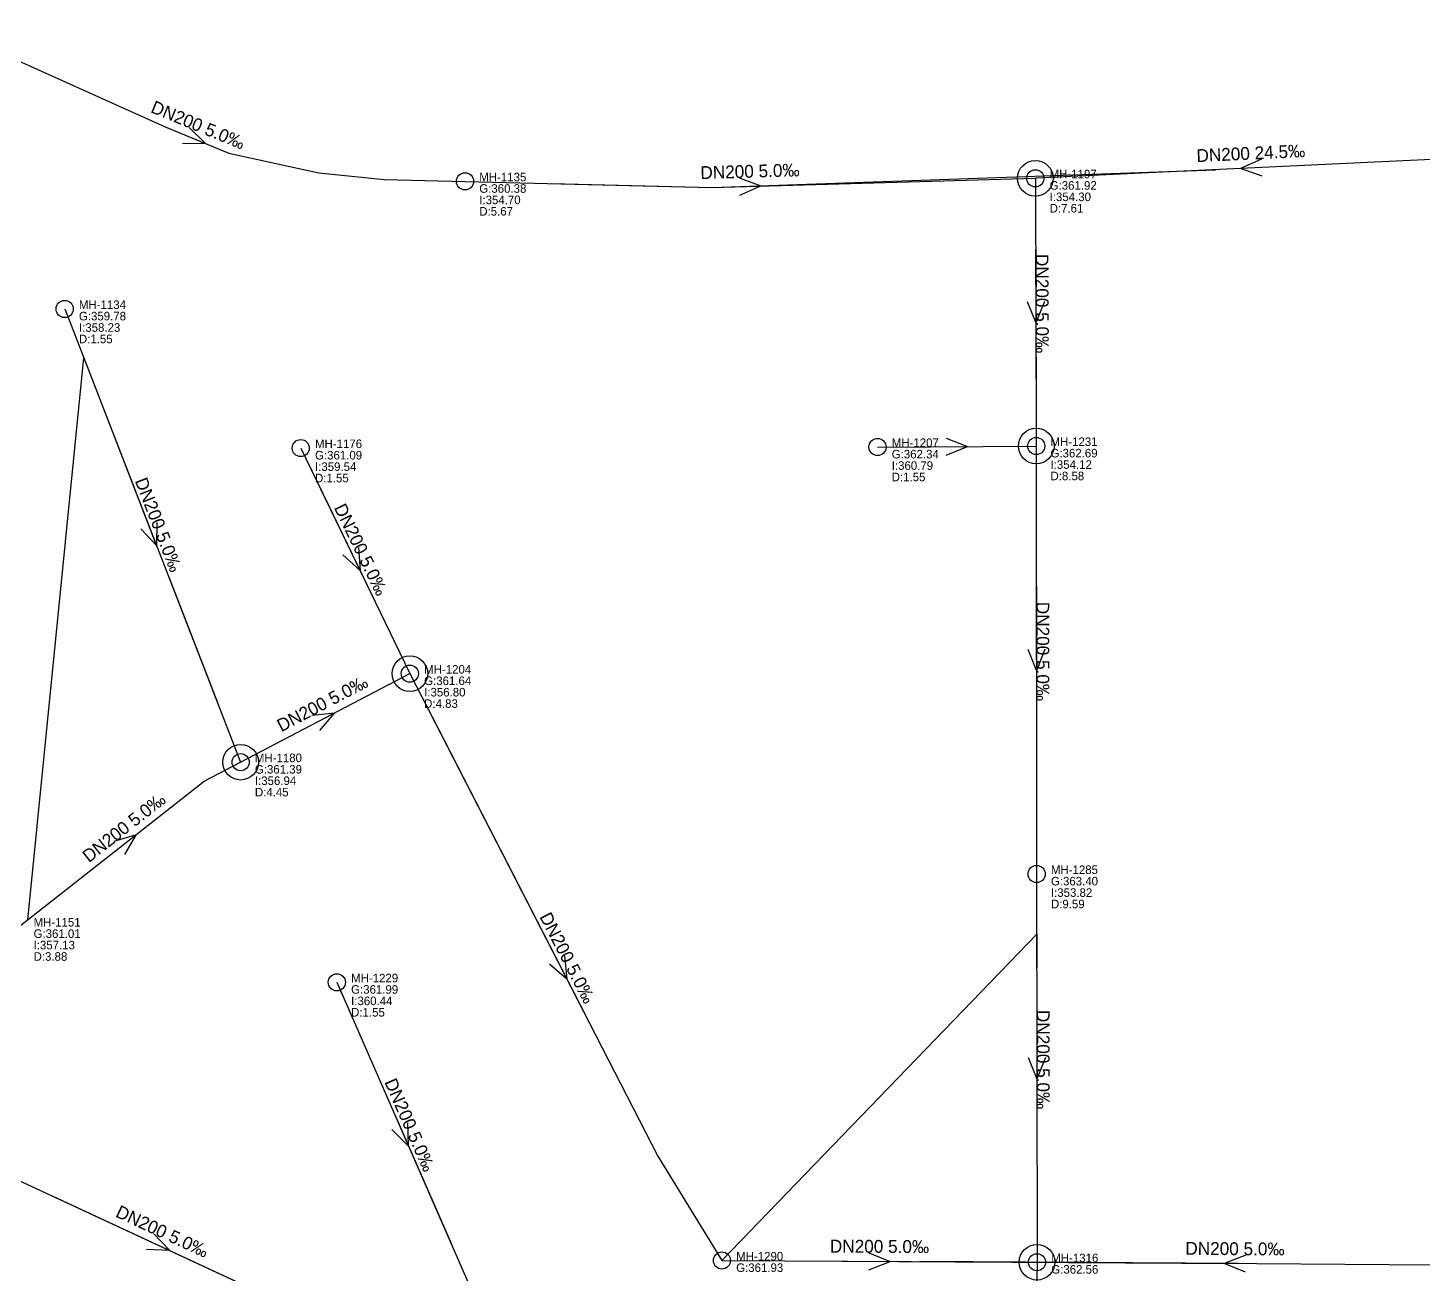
# Model space of a CAD drawing. Header units: metres. Extents: x 449913 to 451990, y 2566939 to 2570822.
# Drawn here: x 450558.4 to 450754, y 2568743.6 to 2568918.3 of the extents above; entities that cross this region are included whole.
import ezdxf
from ezdxf.enums import TextEntityAlignment as Align

# ---------------------------------------------------------------- set-up
doc = ezdxf.new("R2010")
doc.units = ezdxf.units.M
for name, color, linetype in [('SEW-DROP', 6, 'Continuous'), ('SEW-LABEL', 2, 'Continuous'), ('SEW-MH', 7, 'Continuous'), ('SEW-MH-LABEL', 8, 'Continuous'), ('SEW-PIPE-DN200', 3, 'Continuous'), ('SEW-RIDER', 8, 'Continuous')]:
    doc.layers.add(name, color=color, linetype=linetype)

msp = doc.modelspace()

# ---------------------------------------------------------------- linework, layer by layer
at = {"layer": 'SEW-DROP'}
for centre in [(450699.62, 2568897.25), (450699.74, 2568859.72), (450611.92, 2568827.81), (450588.19, 2568815.4), (450699.85, 2568745.3), (450699.85, 2568745.3)]:
    msp.add_circle(centre, 2.5, dxfattribs=at)
at = {"layer": 'SEW-LABEL'}
for p, q in [((450580.96, 2568904.37), (450583.27, 2568902.12)), ((450580.04, 2568902.15), (450583.27, 2568902.12)), ((450731.32, 2568899.94), (450728.38, 2568898.6)), ((450731.43, 2568897.55), (450728.38, 2568898.6)), ((450658.1, 2568897.29), (450661.13, 2568896.17)), ((450658.17, 2568894.89), (450661.13, 2568896.17)), ((450698.48, 2568879.98), (450699.69, 2568876.98)), ((450700.88, 2568879.99), (450699.69, 2568876.98)), ((450687.11, 2568860.84), (450690.11, 2568859.66)), ((450687.12, 2568858.44), (450690.11, 2568859.66)), ((450574.19, 2568848.13), (450576.4, 2568845.77)), ((450576.43, 2568849), (450576.4, 2568845.77)), ((450602.54, 2568844.45), (450604.93, 2568842.27)), ((450604.7, 2568845.5), (450604.93, 2568842.27)), ((450698.57, 2568831.22), (450699.77, 2568828.22)), ((450700.97, 2568831.22), (450699.77, 2568828.22)), ((450598.17, 2568821.98), (450601.39, 2568822.3)), ((450599.28, 2568819.85), (450601.39, 2568822.3)), ((450570.46, 2568804.34), (450573.57, 2568805.25)), ((450571.95, 2568802.46), (450573.57, 2568805.25)), ((450631.48, 2568787.14), (450633.91, 2568785.02)), ((450633.61, 2568788.24), (450633.91, 2568785.02)), ((450698.62, 2568774.01), (450699.82, 2568771.01)), ((450701.02, 2568774.01), (450699.82, 2568771.01)), ((450609.4, 2568763.89), (450611.7, 2568761.62)), ((450611.6, 2568764.85), (450611.7, 2568761.62)), ((450575.98, 2568749.32), (450578.2, 2568746.97)), ((450574.97, 2568747.14), (450578.2, 2568746.97)), ((450676.27, 2568746.63), (450679.26, 2568745.41)), ((450729.11, 2568746.29), (450726.1, 2568745.11)), ((450676.25, 2568744.23), (450679.26, 2568745.41)), ((450729.09, 2568743.89), (450726.1, 2568745.11))]:
    msp.add_line(p, q, dxfattribs=at)
at = {"layer": 'SEW-MH'}
for centre in [(450619.65, 2568896.82), (450699.62, 2568897.25), (450563.52, 2568878.93), (450596.62, 2568859.43), (450677.48, 2568859.58), (450699.74, 2568859.72), (450611.92, 2568827.81), (450588.19, 2568815.4), (450699.8, 2568799.72), (450601.68, 2568784.54), (450655.67, 2568745.54), (450699.85, 2568745.3)]:
    msp.add_circle(centre, 1.2, dxfattribs=at)
at = {"layer": 'SEW-PIPE-DN200'}
for points in [[(450546.72, 2568918.33), (450577.6, 2568904.46), (450586.52, 2568900.78), (450599.14, 2568898.02), (450608.37, 2568897.09), (450619.65, 2568896.82)], [(450760.13, 2568900.1), (450699.62, 2568897.25)], [(450619.65, 2568896.82), (450654.25, 2568895.98), (450699.62, 2568897.25)], [(450699.62, 2568897.25), (450699.74, 2568859.72)], [(450563.52, 2568878.93), (450588.19, 2568815.4)], [(450596.62, 2568859.43), (450611.92, 2568827.81)], [(450677.48, 2568859.58), (450699.74, 2568859.72)], [(450699.74, 2568859.72), (450699.8, 2568799.72)], [(450588.19, 2568815.4), (450611.92, 2568827.81)], [(450611.92, 2568827.81), (450646.68, 2568760.19), (450655.67, 2568745.54)], [(450557.16, 2568792.36), (450583.08, 2568812.73), (450588.19, 2568815.4)], [(450699.8, 2568799.72), (450699.85, 2568745.3)], [(450601.68, 2568784.54), (450620.52, 2568741.46), (450620.52, 2568741.46)], [(450545.52, 2568762.15), (450608.16, 2568733.04)], [(450655.67, 2568745.54), (450655.67, 2568745.54), (450699.85, 2568745.3)], [(450699.85, 2568745.3), (450698.44, 2568666.04)], [(450755.35, 2568744.9), (450699.85, 2568745.3)]]:
    msp.add_lwpolyline(points, dxfattribs=at)
at = {"layer": 'SEW-RIDER'}
for points in [[(450631.76, 2568896.52), (450654.25, 2568895.98), (450724.88, 2568898.44)], [(450699.65, 2568887.26), (450699.72, 2568867.28)], [(450558.37, 2568793.31), (450566.19, 2568872.06), (450576.51, 2568845.47)], [(450596.62, 2568859.43), (450600.45, 2568851.53), (450605.88, 2568840.31)], [(450677.48, 2568859.58), (450677.48, 2568859.58), (450677.48, 2568859.58)], [(450699.75, 2568851.38), (450699.77, 2568828.95), (450699.79, 2568812.05)], [(450578.16, 2568841.23), (450584.95, 2568823.75)], [(450614.09, 2568823.6), (450623.79, 2568804.73), (450636.63, 2568779.75)], [(450655.67, 2568745.54), (450699.81, 2568791.31), (450699.81, 2568786.63)], [(450601.68, 2568784.54), (450601.68, 2568784.54), (450602.34, 2568783.04)], [(450609.75, 2568766.08), (450617.74, 2568747.81)], [(450561.86, 2568754.56), (450595.86, 2568738.76)], [(450672.47, 2568745.45), (450728.11, 2568745.1), (450683.44, 2568745.39)]]:
    msp.add_lwpolyline(points, dxfattribs=at)

# ---------------------------------------------------------------- texts
at = {"layer": 'SEW-LABEL'}
for s, rotation, p in [('DN200 5.0‰', -22.377, (450581.89, 2568903.89)), ('DN200 24.5‰', 2.7004, (450729.87, 2568899.87)), ('DN200 5.0‰', 1.5982, (450659.63, 2568897.33)), ('DN200 5.0‰', -89.8072, (450699.68, 2568879.68)), ('DN200 5.0‰', -68.7776, (450575.85, 2568848.37)), ('DN200 5.0‰', -64.1716, (450604.27, 2568844.82)), ('DN200 5.0‰', -89.9488, (450699.77, 2568830.92)), ('DN200 5.0‰', 27.6067, (450600.06, 2568822.81)), ('DN200 5.0‰', 38.1574, (450572.39, 2568805.53)), ('DN200 5.0‰', -62.8016, (450633.23, 2568787.56)), ('DN200 5.0‰', -89.9488, (450699.82, 2568773.71)), ('DN200 5.0‰', -66.3856, (450611.1, 2568764.2)), ('DN200 5.0‰', -24.9217, (450576.84, 2568748.8)), ('DN200 5.0‰', -0.3152, (450677.76, 2568746.62)), ('DN200 5.0‰', 359.582, (450727.6, 2568746.3))]:
    msp.add_text(s, height=1.8, rotation=rotation, dxfattribs=at).set_placement(p, align=Align.CENTER)
at = {"layer": 'SEW-MH-LABEL'}
for s, p in [('MH-1197', (450701.62, 2568897.25)), ('MH-1135', (450621.65, 2568896.82)), ('G:361.92', (450701.62, 2568895.65)), ('G:360.38', (450621.65, 2568895.22)), ('I:354.70', (450621.65, 2568893.62)), ('I:354.30', (450701.62, 2568894.05)), ('D:5.67', (450621.65, 2568892.02)), ('D:7.61', (450701.62, 2568892.45)), ('MH-1134', (450565.52, 2568878.93)), ('G:359.78', (450565.52, 2568877.33)), ('I:358.23', (450565.52, 2568875.73)), ('D:1.55', (450565.52, 2568874.13)), ('MH-1176', (450598.62, 2568859.43)), ('MH-1207', (450679.48, 2568859.58)), ('G:362.69', (450701.74, 2568858.12)), ('MH-1231', (450701.74, 2568859.72)), ('G:361.09', (450598.62, 2568857.83)), ('I:359.54', (450598.62, 2568856.23)), ('G:362.34', (450679.48, 2568857.98)), ('I:360.79', (450679.48, 2568856.38)), ('I:354.12', (450701.74, 2568856.52)), ('D:1.55', (450598.62, 2568854.63)), ('D:1.55', (450679.48, 2568854.78)), ('D:8.58', (450701.74, 2568854.92)), ('MH-1204', (450613.92, 2568827.81)), ('G:361.64', (450613.92, 2568826.21)), ('D:4.83', (450613.92, 2568823.01)), ('I:356.80', (450613.92, 2568824.61)), ('MH-1180', (450590.19, 2568815.4)), ('G:361.39', (450590.19, 2568813.8)), ('I:356.94', (450590.19, 2568812.2)), ('D:4.45', (450590.19, 2568810.6)), ('MH-1285', (450701.8, 2568799.72)), ('G:363.40', (450701.8, 2568798.12)), ('I:353.82', (450701.8, 2568796.52)), ('D:9.59', (450701.8, 2568794.92)), ('MH-1151', (450559.16, 2568792.36)), ('G:361.01', (450559.16, 2568790.76)), ('I:357.13', (450559.16, 2568789.16)), ('D:3.88', (450559.16, 2568787.56)), ('MH-1229', (450603.68, 2568784.54)), ('G:361.99', (450603.68, 2568782.94)), ('I:360.44', (450603.68, 2568781.34)), ('D:1.55', (450603.68, 2568779.74)), ('MH-1290', (450657.67, 2568745.54)), ('MH-1316', (450701.85, 2568745.3)), ('G:361.93', (450657.67, 2568743.94)), ('G:362.56', (450701.85, 2568743.7))]:
    msp.add_text(s, height=1.2, dxfattribs=at).set_placement(p)

doc.saveas('drawing.dxf')
